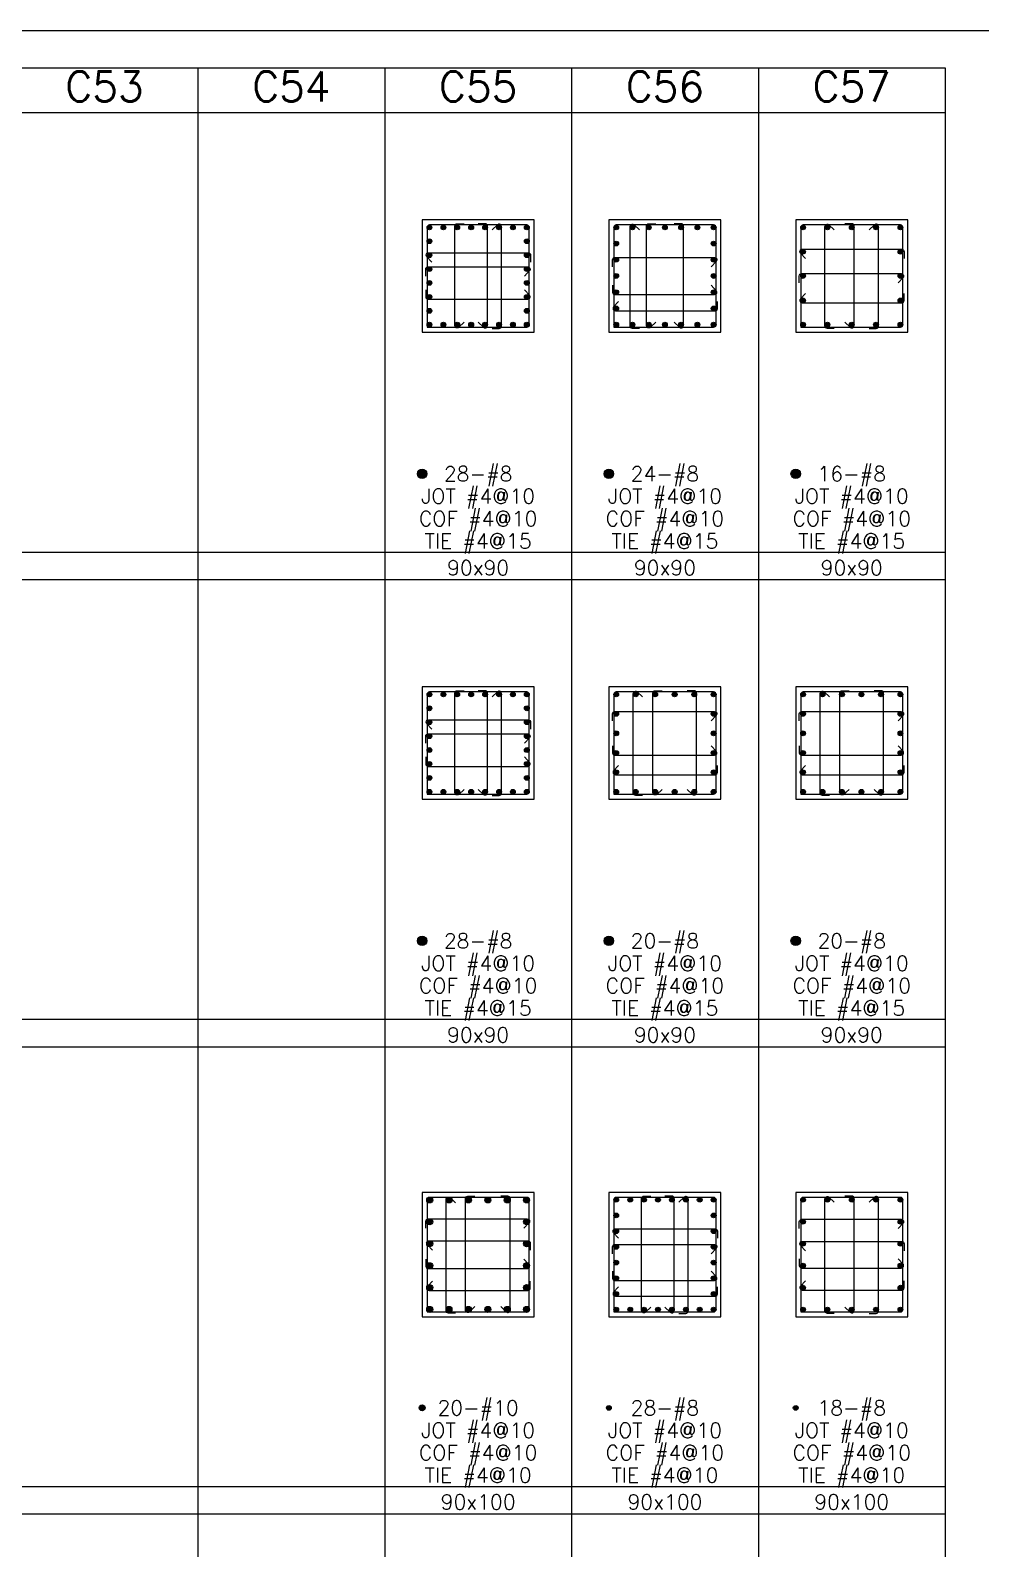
# Model space of a CAD drawing. Header units: millimetres. Extents: x 0 to 31920, y -6088 to 2522.
# Drawn here: x 8784 to 9548, y 825 to 2044 of the extents above; entities that cross this region are included whole.
import ezdxf
from ezdxf.enums import TextEntityAlignment as Align

# ---------------------------------------------------------------- set-up
doc = ezdxf.new("R2010")
doc.units = ezdxf.units.MM
doc.header["$MEASUREMENT"] = 0
for name, color, linetype in [('DwFm', 7, 'Continuous'), ('S-DIM', 2, 'Continuous'), ('S-RC', 130, 'Continuous'), ('S-REINF', 6, 'Continuous'), ('S-REINFD', 201, 'Continuous'), ('S-STUD', 1, 'Continuous'), ('S-TEXT', 2, 'Continuous')]:
    doc.layers.add(name, color=color, linetype=linetype)
doc.styles.add('CS4', font='romans.shx', dxfattribs={"width": 0.8, "bigfont": 'lsp.shx'})

# ---------------------------------------------------------------- blocks, each defined once
blk = doc.blocks.new('繪圖範圍')
blk.add_lwpolyline([(0, 51.1), (79.8, 51.1), (79.8, 0), (0, 0)], close=True)
blk = doc.blocks.new('A$C8efc17ae')
at = {"layer": 'S-REINFD'}
h = blk.add_hatch(color=256, dxfattribs=at)
edge = h.paths.add_edge_path()
edge.add_arc((36.1, 251.9), 2.38, 0, 360)
h = blk.add_hatch(color=256, dxfattribs=at)
edge = h.paths.add_edge_path()
edge.add_arc((51.6, 251.9), 2.38, 0, 360)
h = blk.add_hatch(color=256, dxfattribs=at)
edge = h.paths.add_edge_path()
edge.add_arc((67.2, 251.9), 2.38, 0, 360)
h = blk.add_hatch(color=256, dxfattribs=at)
edge = h.paths.add_edge_path()
edge.add_arc((82.8, 251.9), 2.38, 0, 360)
h = blk.add_hatch(color=256, dxfattribs=at)
edge = h.paths.add_edge_path()
edge.add_arc((98.4, 251.9), 2.38, 0, 360)
h = blk.add_hatch(color=256, dxfattribs=at)
edge = h.paths.add_edge_path()
edge.add_arc((113.9, 251.9), 2.38, 0, 360)
h = blk.add_hatch(color=256, dxfattribs=at)
edge = h.paths.add_edge_path()
edge.add_arc((36.1, 234.4), 2.38, 0, 360)
h = blk.add_hatch(color=256, dxfattribs=at)
edge = h.paths.add_edge_path()
edge.add_arc((113.9, 234.4), 2.38, 0, 360)
h = blk.add_hatch(color=256, dxfattribs=at)
edge = h.paths.add_edge_path()
edge.add_arc((36.1, 216.8), 2.38, 0, 360)
h = blk.add_hatch(color=256, dxfattribs=at)
edge = h.paths.add_edge_path()
edge.add_arc((113.9, 216.8), 2.38, 0, 360)
h = blk.add_hatch(color=256, dxfattribs=at)
edge = h.paths.add_edge_path()
edge.add_arc((36.1, 199.2), 2.38, 0, 360)
h = blk.add_hatch(color=256, dxfattribs=at)
edge = h.paths.add_edge_path()
edge.add_arc((113.9, 199.2), 2.38, 0, 360)
h = blk.add_hatch(color=256, dxfattribs=at)
edge = h.paths.add_edge_path()
edge.add_arc((36.1, 181.6), 2.38, 0, 360)
h = blk.add_hatch(color=256, dxfattribs=at)
edge = h.paths.add_edge_path()
edge.add_arc((113.9, 181.6), 2.38, 0, 360)
h = blk.add_hatch(color=256, dxfattribs=at)
edge = h.paths.add_edge_path()
edge.add_arc((36.1, 164.1), 2.38, 0, 360)
h = blk.add_hatch(color=256, dxfattribs=at)
edge = h.paths.add_edge_path()
edge.add_arc((51.6, 164.1), 2.38, 0, 360)
h = blk.add_hatch(color=256, dxfattribs=at)
edge = h.paths.add_edge_path()
edge.add_arc((67.2, 164.1), 2.38, 0, 360)
h = blk.add_hatch(color=256, dxfattribs=at)
edge = h.paths.add_edge_path()
edge.add_arc((82.8, 164.1), 2.38, 0, 360)
h = blk.add_hatch(color=256, dxfattribs=at)
edge = h.paths.add_edge_path()
edge.add_arc((98.4, 164.1), 2.38, 0, 360)
h = blk.add_hatch(color=256, dxfattribs=at)
edge = h.paths.add_edge_path()
edge.add_arc((113.9, 164.1), 2.38, 0, 360)
h = blk.add_hatch(color=256, dxfattribs=at)
edge = h.paths.add_edge_path()
edge.add_arc((30, 85), 2.38, 0, 360)
at = {"layer": 'S-RC'}
blk.add_lwpolyline([(30, 158), (120, 158), (120, 258), (30, 258), (30, 158)], dxfattribs=at)
at = {"layer": 'S-REINF', "color": 2}
for points in [[(34, 162), (114.1, 162, 0.414214), (116, 163.9), (116, 252.1, 0.414214), (114.1, 254), (35.9, 254, 0.414214), (34, 252.1), (34, 162)], [(56.8, 161.1), (51.2, 161.1, -0.414214), (49.3, 163), (49.3, 252.4, -0.665297), (52.5, 253.8), (56.8, 249.6)], [(72.3, 166.4), (68.1, 162.2, -0.665297), (64.8, 163.6), (64.8, 253, -0.414214), (66.7, 254.9), (72.3, 254.9)], [(93.2, 166.4), (97.5, 162.2, 0.665297), (100.7, 163.6), (100.7, 253, 0.414214), (98.8, 254.9), (93.2, 254.9)], [(33.1, 229.2), (33.1, 234.8, -0.414214), (35, 236.7), (114.4, 236.7, -0.665297), (115.8, 233.5), (111.6, 229.2)], [(38.4, 211.7), (34.2, 215.9, -0.665297), (35.6, 219.2), (115, 219.2, -0.414214), (116.9, 217.3), (116.9, 211.7)], [(33.1, 204.3), (33.1, 198.7, 0.414214), (35, 196.8), (114.4, 196.8, 0.665297), (115.8, 200.1), (111.6, 204.3)], [(38.4, 186.8), (34.2, 182.5, 0.665297), (35.6, 179.3), (115, 179.3, 0.414214), (116.9, 181.2), (116.9, 186.8)]]:
    blk.add_lwpolyline(points, format="xyb", dxfattribs=at)
at = {"layer": 'S-REINFD'}
for centre in [(36.1, 251.9), (51.6, 251.9), (67.2, 251.9), (82.8, 251.9), (98.4, 251.9), (113.9, 251.9), (36.1, 234.4), (113.9, 234.4), (36.1, 216.8), (113.9, 216.8), (36.1, 199.2), (113.9, 199.2), (36.1, 181.6), (113.9, 181.6), (36.1, 164.1), (51.6, 164.1), (67.2, 164.1), (82.8, 164.1), (98.4, 164.1), (113.9, 164.1), (30, 85)]:
    blk.add_circle(centre, 2.38, dxfattribs=at)
at = {"layer": 'S-TEXT', "style": 'CS4'}
for s, p in [('20-#10', (75, 79)), ('JOT #4@10', (75, 61)), ('COF #4@10', (75, 43)), ('TIE #4@10', (75, 25)), ('90x100', (75, 3.5))]:
    blk.add_text(s, height=12, dxfattribs=at).set_placement(p, align=Align.CENTER)
blk = doc.blocks.new('A$Ce3cde350')
at = {"layer": 'S-REINFD'}
h = blk.add_hatch(color=256, dxfattribs=at)
edge = h.paths.add_edge_path()
edge.add_arc((35.9, 252.1), 1.91, 0, 360)
h = blk.add_hatch(color=256, dxfattribs=at)
edge = h.paths.add_edge_path()
edge.add_arc((47.1, 252.1), 1.91, 0, 360)
h = blk.add_hatch(color=256, dxfattribs=at)
edge = h.paths.add_edge_path()
edge.add_arc((58.2, 252.1), 1.91, 0, 360)
h = blk.add_hatch(color=256, dxfattribs=at)
edge = h.paths.add_edge_path()
edge.add_arc((69.4, 252.1), 1.91, 0, 360)
h = blk.add_hatch(color=256, dxfattribs=at)
edge = h.paths.add_edge_path()
edge.add_arc((80.6, 252.1), 1.91, 0, 360)
h = blk.add_hatch(color=256, dxfattribs=at)
edge = h.paths.add_edge_path()
edge.add_arc((91.8, 252.1), 1.91, 0, 360)
h = blk.add_hatch(color=256, dxfattribs=at)
edge = h.paths.add_edge_path()
edge.add_arc((102.9, 252.1), 1.91, 0, 360)
h = blk.add_hatch(color=256, dxfattribs=at)
edge = h.paths.add_edge_path()
edge.add_arc((114.1, 252.1), 1.91, 0, 360)
h = blk.add_hatch(color=256, dxfattribs=at)
edge = h.paths.add_edge_path()
edge.add_arc((185.9, 252.1), 1.91, 0, 360)
h = blk.add_hatch(color=256, dxfattribs=at)
edge = h.paths.add_edge_path()
edge.add_arc((205.5, 252.1), 1.91, 0, 360)
h = blk.add_hatch(color=256, dxfattribs=at)
edge = h.paths.add_edge_path()
edge.add_arc((225, 252.1), 1.91, 0, 360)
h = blk.add_hatch(color=256, dxfattribs=at)
edge = h.paths.add_edge_path()
edge.add_arc((244.5, 252.1), 1.91, 0, 360)
h = blk.add_hatch(color=256, dxfattribs=at)
edge = h.paths.add_edge_path()
edge.add_arc((264.1, 252.1), 1.91, 0, 360)
h = blk.add_hatch(color=256, dxfattribs=at)
edge = h.paths.add_edge_path()
edge.add_arc((35.9, 239.5), 1.91, 0, 360)
h = blk.add_hatch(color=256, dxfattribs=at)
edge = h.paths.add_edge_path()
edge.add_arc((114.1, 239.5), 1.91, 0, 360)
h = blk.add_hatch(color=256, dxfattribs=at)
edge = h.paths.add_edge_path()
edge.add_arc((185.9, 234.5), 1.91, 0, 360)
h = blk.add_hatch(color=256, dxfattribs=at)
edge = h.paths.add_edge_path()
edge.add_arc((264.1, 234.5), 1.91, 0, 360)
h = blk.add_hatch(color=256, dxfattribs=at)
edge = h.paths.add_edge_path()
edge.add_arc((35.9, 226.9), 1.91, 0, 360)
h = blk.add_hatch(color=256, dxfattribs=at)
edge = h.paths.add_edge_path()
edge.add_arc((114.1, 226.9), 1.91, 0, 360)
h = blk.add_hatch(color=256, dxfattribs=at)
edge = h.paths.add_edge_path()
edge.add_arc((35.9, 214.3), 1.91, 0, 360)
h = blk.add_hatch(color=256, dxfattribs=at)
edge = h.paths.add_edge_path()
edge.add_arc((114.1, 214.3), 1.91, 0, 360)
h = blk.add_hatch(color=256, dxfattribs=at)
edge = h.paths.add_edge_path()
edge.add_arc((185.9, 216.8), 1.91, 0, 360)
h = blk.add_hatch(color=256, dxfattribs=at)
edge = h.paths.add_edge_path()
edge.add_arc((264.1, 216.8), 1.91, 0, 360)
h = blk.add_hatch(color=256, dxfattribs=at)
edge = h.paths.add_edge_path()
edge.add_arc((35.9, 201.7), 1.91, 0, 360)
h = blk.add_hatch(color=256, dxfattribs=at)
edge = h.paths.add_edge_path()
edge.add_arc((114.1, 201.7), 1.91, 0, 360)
h = blk.add_hatch(color=256, dxfattribs=at)
edge = h.paths.add_edge_path()
edge.add_arc((185.9, 199.2), 1.91, 0, 360)
h = blk.add_hatch(color=256, dxfattribs=at)
edge = h.paths.add_edge_path()
edge.add_arc((264.1, 199.2), 1.91, 0, 360)
h = blk.add_hatch(color=256, dxfattribs=at)
edge = h.paths.add_edge_path()
edge.add_arc((35.9, 189.1), 1.91, 0, 360)
h = blk.add_hatch(color=256, dxfattribs=at)
edge = h.paths.add_edge_path()
edge.add_arc((114.1, 189.1), 1.91, 0, 360)
h = blk.add_hatch(color=256, dxfattribs=at)
edge = h.paths.add_edge_path()
edge.add_arc((185.9, 181.5), 1.91, 0, 360)
h = blk.add_hatch(color=256, dxfattribs=at)
edge = h.paths.add_edge_path()
edge.add_arc((264.1, 181.5), 1.91, 0, 360)
h = blk.add_hatch(color=256, dxfattribs=at)
edge = h.paths.add_edge_path()
edge.add_arc((35.9, 176.5), 1.91, 0, 360)
h = blk.add_hatch(color=256, dxfattribs=at)
edge = h.paths.add_edge_path()
edge.add_arc((114.1, 176.5), 1.91, 0, 360)
h = blk.add_hatch(color=256, dxfattribs=at)
edge = h.paths.add_edge_path()
edge.add_arc((35.9, 163.9), 1.91, 0, 360)
h = blk.add_hatch(color=256, dxfattribs=at)
edge = h.paths.add_edge_path()
edge.add_arc((47.1, 163.9), 1.91, 0, 360)
h = blk.add_hatch(color=256, dxfattribs=at)
edge = h.paths.add_edge_path()
edge.add_arc((58.2, 163.9), 1.91, 0, 360)
h = blk.add_hatch(color=256, dxfattribs=at)
edge = h.paths.add_edge_path()
edge.add_arc((69.4, 163.9), 1.91, 0, 360)
h = blk.add_hatch(color=256, dxfattribs=at)
edge = h.paths.add_edge_path()
edge.add_arc((80.6, 163.9), 1.91, 0, 360)
h = blk.add_hatch(color=256, dxfattribs=at)
edge = h.paths.add_edge_path()
edge.add_arc((91.8, 163.9), 1.91, 0, 360)
h = blk.add_hatch(color=256, dxfattribs=at)
edge = h.paths.add_edge_path()
edge.add_arc((102.9, 163.9), 1.91, 0, 360)
h = blk.add_hatch(color=256, dxfattribs=at)
edge = h.paths.add_edge_path()
edge.add_arc((114.1, 163.9), 1.91, 0, 360)
h = blk.add_hatch(color=256, dxfattribs=at)
edge = h.paths.add_edge_path()
edge.add_arc((185.9, 163.9), 1.91, 0, 360)
h = blk.add_hatch(color=256, dxfattribs=at)
edge = h.paths.add_edge_path()
edge.add_arc((205.5, 163.9), 1.91, 0, 360)
h = blk.add_hatch(color=256, dxfattribs=at)
edge = h.paths.add_edge_path()
edge.add_arc((225, 163.9), 1.91, 0, 360)
h = blk.add_hatch(color=256, dxfattribs=at)
edge = h.paths.add_edge_path()
edge.add_arc((244.5, 163.9), 1.91, 0, 360)
h = blk.add_hatch(color=256, dxfattribs=at)
edge = h.paths.add_edge_path()
edge.add_arc((264.1, 163.9), 1.91, 0, 360)
h = blk.add_hatch(color=256, dxfattribs=at)
edge = h.paths.add_edge_path()
edge.add_arc((30, 85), 1.91, 0, 360)
h = blk.add_hatch(color=256, dxfattribs=at)
edge = h.paths.add_edge_path()
edge.add_arc((180, 85), 1.91, 0, 360)
at = {"layer": 'S-RC'}
for points in [[(30, 158), (120, 158), (120, 258), (30, 258), (30, 158)], [(180, 158), (270, 158), (270, 258), (180, 258), (180, 158)]]:
    blk.add_lwpolyline(points, dxfattribs=at)
at = {"layer": 'S-REINF', "color": 2}
for points in [[(34, 162), (114.1, 162, 0.414214), (116, 163.9), (116, 252.1, 0.414214), (114.1, 254), (35.9, 254, 0.414214), (34, 252.1), (34, 162)], [(63.8, 165.8), (59.5, 161.8, -0.653352), (56.3, 163.2), (56.3, 253.2, -0.414214), (58.2, 255.1), (63.8, 255.1)], [(75, 165.8), (79.3, 161.8, 0.653352), (82.5, 163.2), (82.5, 253.2, 0.414214), (80.6, 255.1), (75, 255.1)], [(86.2, 160.9), (91.8, 160.9, 0.414214), (93.7, 162.8), (93.7, 252.8, 0.653352), (90.5, 254.2), (86.2, 250.2)], [(184, 162), (264.1, 162, 0.414214), (266, 163.9), (266, 252.1, 0.414214), (264.1, 254), (185.9, 254, 0.414214), (184, 252.1), (184, 162)], [(211, 160.9), (205.4, 160.9, -0.414214), (203.5, 162.8), (203.5, 252.8, -0.653352), (206.7, 254.2), (211, 250.2)], [(219.4, 165.8), (223.7, 161.8, 0.653352), (226.9, 163.2), (226.9, 253.2, 0.414214), (225, 255.1), (219.4, 255.1)], [(239, 160.9), (244.6, 160.9, 0.414214), (246.5, 162.8), (246.5, 252.8, 0.653352), (243.3, 254.2), (239, 250.2)], [(182.9, 228.9), (182.9, 234.5, -0.414214), (184.8, 236.4), (264.8, 236.4, -0.653352), (266.2, 233.2), (262.2, 228.9)], [(37.8, 221.3), (33.8, 225.6, -0.653352), (35.2, 228.8), (115.2, 228.8, -0.414214), (117.1, 226.9), (117.1, 221.3)], [(32.9, 208.7), (32.9, 214.3, -0.414214), (34.8, 216.2), (114.8, 216.2, -0.653352), (116.2, 213), (112.2, 208.7)], [(187.8, 211.2), (183.8, 215.5, -0.653352), (185.2, 218.7), (265.2, 218.7, -0.414214), (267.1, 216.8), (267.1, 211.2)], [(182.9, 204.8), (182.9, 199.2, 0.414214), (184.8, 197.3), (264.8, 197.3, 0.653352), (266.2, 200.5), (262.2, 204.8)], [(32.9, 194.7), (32.9, 189.1, 0.414214), (34.8, 187.2), (114.8, 187.2, 0.653352), (116.2, 190.4), (112.2, 194.7)], [(187.8, 187.1), (183.8, 182.8, 0.653352), (185.2, 179.6), (265.2, 179.6, 0.414214), (267.1, 181.5), (267.1, 187.1)], [(37.8, 182.1), (33.8, 177.8, 0.653352), (35.2, 174.6), (115.2, 174.6, 0.414214), (117.1, 176.5), (117.1, 182.1)]]:
    blk.add_lwpolyline(points, format="xyb", dxfattribs=at)
at = {"layer": 'S-REINFD'}
for centre in [(35.9, 252.1), (47.1, 252.1), (58.2, 252.1), (69.4, 252.1), (80.6, 252.1), (91.8, 252.1), (102.9, 252.1), (114.1, 252.1), (185.9, 252.1), (205.5, 252.1), (225, 252.1), (244.5, 252.1), (264.1, 252.1), (35.9, 239.5), (114.1, 239.5), (185.9, 234.5), (264.1, 234.5), (35.9, 226.9), (114.1, 226.9), (35.9, 214.3), (114.1, 214.3), (185.9, 216.8), (264.1, 216.8), (35.9, 201.7), (114.1, 201.7), (185.9, 199.2), (264.1, 199.2), (35.9, 189.1), (114.1, 189.1), (185.9, 181.5), (264.1, 181.5), (35.9, 176.5), (114.1, 176.5), (35.9, 163.9), (47.1, 163.9), (58.2, 163.9), (69.4, 163.9), (80.6, 163.9), (91.8, 163.9), (102.9, 163.9), (114.1, 163.9), (185.9, 163.9), (205.5, 163.9), (225, 163.9), (244.5, 163.9), (264.1, 163.9), (30, 85), (180, 85)]:
    blk.add_circle(centre, 1.91, dxfattribs=at)
at = {"layer": 'S-TEXT', "style": 'CS4'}
for s, p in [('28-#8', (75, 79)), ('18-#8', (225, 79)), ('JOT #4@10', (75, 61)), ('JOT #4@10', (225, 61)), ('COF #4@10', (75, 43)), ('COF #4@10', (225, 43)), ('TIE #4@10', (75, 25)), ('TIE #4@10', (225, 25)), ('90x100', (75, 3.5)), ('90x100', (225, 3.5))]:
    blk.add_text(s, height=12, dxfattribs=at).set_placement(p, align=Align.CENTER)

msp = doc.modelspace()

# ---------------------------------------------------------------- hatches: boundary and pattern name
at = {"layer": 'S-REINFD'}
h = msp.add_hatch(color=256, dxfattribs=at)
edge = h.paths.add_edge_path()
edge.add_arc((9104.9, 1885.8), 1.91, 0, 360)
h = msp.add_hatch(color=256, dxfattribs=at)
edge = h.paths.add_edge_path()
edge.add_arc((9116.1, 1885.8), 1.91, 0, 360)
h = msp.add_hatch(color=256, dxfattribs=at)
edge = h.paths.add_edge_path()
edge.add_arc((9127.2, 1885.8), 1.91, 0, 360)
h = msp.add_hatch(color=256, dxfattribs=at)
edge = h.paths.add_edge_path()
edge.add_arc((9138.4, 1885.8), 1.91, 0, 360)
h = msp.add_hatch(color=256, dxfattribs=at)
edge = h.paths.add_edge_path()
edge.add_arc((9149.6, 1885.8), 1.91, 0, 360)
h = msp.add_hatch(color=256, dxfattribs=at)
edge = h.paths.add_edge_path()
edge.add_arc((9160.8, 1885.8), 1.91, 0, 360)
h = msp.add_hatch(color=256, dxfattribs=at)
edge = h.paths.add_edge_path()
edge.add_arc((9171.9, 1885.8), 1.91, 0, 360)
h = msp.add_hatch(color=256, dxfattribs=at)
edge = h.paths.add_edge_path()
edge.add_arc((9183.1, 1885.8), 1.91, 0, 360)
h = msp.add_hatch(color=256, dxfattribs=at)
edge = h.paths.add_edge_path()
edge.add_arc((9254.9, 1885.8), 1.91, 0, 360)
h = msp.add_hatch(color=256, dxfattribs=at)
edge = h.paths.add_edge_path()
edge.add_arc((9267.9, 1885.8), 1.91, 0, 360)
h = msp.add_hatch(color=256, dxfattribs=at)
edge = h.paths.add_edge_path()
edge.add_arc((9281, 1885.8), 1.91, 0, 360)
h = msp.add_hatch(color=256, dxfattribs=at)
edge = h.paths.add_edge_path()
edge.add_arc((9294, 1885.8), 1.91, 0, 360)
h = msp.add_hatch(color=256, dxfattribs=at)
edge = h.paths.add_edge_path()
edge.add_arc((9307, 1885.8), 1.91, 0, 360)
h = msp.add_hatch(color=256, dxfattribs=at)
edge = h.paths.add_edge_path()
edge.add_arc((9320.1, 1885.8), 1.91, 0, 360)
h = msp.add_hatch(color=256, dxfattribs=at)
edge = h.paths.add_edge_path()
edge.add_arc((9333.1, 1885.8), 1.91, 0, 360)
h = msp.add_hatch(color=256, dxfattribs=at)
edge = h.paths.add_edge_path()
edge.add_arc((9404.9, 1885.8), 1.91, 0, 360)
h = msp.add_hatch(color=256, dxfattribs=at)
edge = h.paths.add_edge_path()
edge.add_arc((9424.5, 1885.8), 1.91, 0, 360)
h = msp.add_hatch(color=256, dxfattribs=at)
edge = h.paths.add_edge_path()
edge.add_arc((9444, 1885.8), 1.91, 0, 360)
h = msp.add_hatch(color=256, dxfattribs=at)
edge = h.paths.add_edge_path()
edge.add_arc((9463.5, 1885.8), 1.91, 0, 360)
h = msp.add_hatch(color=256, dxfattribs=at)
edge = h.paths.add_edge_path()
edge.add_arc((9483.1, 1885.8), 1.91, 0, 360)
h = msp.add_hatch(color=256, dxfattribs=at)
edge = h.paths.add_edge_path()
edge.add_arc((9104.9, 1874.7), 1.91, 0, 360)
h = msp.add_hatch(color=256, dxfattribs=at)
edge = h.paths.add_edge_path()
edge.add_arc((9104.9, 1863.5), 1.91, 0, 360)
h = msp.add_hatch(color=256, dxfattribs=at)
edge = h.paths.add_edge_path()
edge.add_arc((9183.1, 1874.7), 1.91, 0, 360)
h = msp.add_hatch(color=256, dxfattribs=at)
edge = h.paths.add_edge_path()
edge.add_arc((9183.1, 1863.5), 1.91, 0, 360)
h = msp.add_hatch(color=256, dxfattribs=at)
edge = h.paths.add_edge_path()
edge.add_arc((9254.9, 1872.8), 1.91, 0, 360)
h = msp.add_hatch(color=256, dxfattribs=at)
edge = h.paths.add_edge_path()
edge.add_arc((9333.1, 1872.8), 1.91, 0, 360)
h = msp.add_hatch(color=256, dxfattribs=at)
edge = h.paths.add_edge_path()
edge.add_arc((9404.9, 1866.3), 1.91, 0, 360)
h = msp.add_hatch(color=256, dxfattribs=at)
edge = h.paths.add_edge_path()
edge.add_arc((9483.1, 1866.3), 1.91, 0, 360)
h = msp.add_hatch(color=256, dxfattribs=at)
edge = h.paths.add_edge_path()
edge.add_arc((9104.9, 1852.3), 1.91, 0, 360)
h = msp.add_hatch(color=256, dxfattribs=at)
edge = h.paths.add_edge_path()
edge.add_arc((9183.1, 1852.3), 1.91, 0, 360)
h = msp.add_hatch(color=256, dxfattribs=at)
edge = h.paths.add_edge_path()
edge.add_arc((9254.9, 1859.8), 1.91, 0, 360)
h = msp.add_hatch(color=256, dxfattribs=at)
edge = h.paths.add_edge_path()
edge.add_arc((9333.1, 1859.8), 1.91, 0, 360)
h = msp.add_hatch(color=256, dxfattribs=at)
edge = h.paths.add_edge_path()
edge.add_arc((9104.9, 1841.2), 1.91, 0, 360)
h = msp.add_hatch(color=256, dxfattribs=at)
edge = h.paths.add_edge_path()
edge.add_arc((9183.1, 1841.2), 1.91, 0, 360)
h = msp.add_hatch(color=256, dxfattribs=at)
edge = h.paths.add_edge_path()
edge.add_arc((9254.9, 1846.8), 1.91, 0, 360)
h = msp.add_hatch(color=256, dxfattribs=at)
edge = h.paths.add_edge_path()
edge.add_arc((9333.1, 1846.8), 1.91, 0, 360)
h = msp.add_hatch(color=256, dxfattribs=at)
edge = h.paths.add_edge_path()
edge.add_arc((9404.9, 1846.8), 1.91, 0, 360)
h = msp.add_hatch(color=256, dxfattribs=at)
edge = h.paths.add_edge_path()
edge.add_arc((9483.1, 1846.8), 1.91, 0, 360)
h = msp.add_hatch(color=256, dxfattribs=at)
edge = h.paths.add_edge_path()
edge.add_arc((9104.9, 1830), 1.91, 0, 360)
h = msp.add_hatch(color=256, dxfattribs=at)
edge = h.paths.add_edge_path()
edge.add_arc((9183.1, 1830), 1.91, 0, 360)
h = msp.add_hatch(color=256, dxfattribs=at)
edge = h.paths.add_edge_path()
edge.add_arc((9254.9, 1833.7), 1.91, 0, 360)
h = msp.add_hatch(color=256, dxfattribs=at)
edge = h.paths.add_edge_path()
edge.add_arc((9333.1, 1833.7), 1.91, 0, 360)
h = msp.add_hatch(color=256, dxfattribs=at)
edge = h.paths.add_edge_path()
edge.add_arc((9404.9, 1827.2), 1.91, 0, 360)
h = msp.add_hatch(color=256, dxfattribs=at)
edge = h.paths.add_edge_path()
edge.add_arc((9483.1, 1827.2), 1.91, 0, 360)
h = msp.add_hatch(color=256, dxfattribs=at)
edge = h.paths.add_edge_path()
edge.add_arc((9104.9, 1818.8), 1.91, 0, 360)
h = msp.add_hatch(color=256, dxfattribs=at)
edge = h.paths.add_edge_path()
edge.add_arc((9183.1, 1818.8), 1.91, 0, 360)
h = msp.add_hatch(color=256, dxfattribs=at)
edge = h.paths.add_edge_path()
edge.add_arc((9254.9, 1820.7), 1.91, 0, 360)
h = msp.add_hatch(color=256, dxfattribs=at)
edge = h.paths.add_edge_path()
edge.add_arc((9333.1, 1820.7), 1.91, 0, 360)
h = msp.add_hatch(color=256, dxfattribs=at)
edge = h.paths.add_edge_path()
edge.add_arc((9104.9, 1807.7), 1.91, 0, 360)
h = msp.add_hatch(color=256, dxfattribs=at)
edge = h.paths.add_edge_path()
edge.add_arc((9116.1, 1807.7), 1.91, 0, 360)
h = msp.add_hatch(color=256, dxfattribs=at)
edge = h.paths.add_edge_path()
edge.add_arc((9127.2, 1807.7), 1.91, 0, 360)
h = msp.add_hatch(color=256, dxfattribs=at)
edge = h.paths.add_edge_path()
edge.add_arc((9138.4, 1807.7), 1.91, 0, 360)
h = msp.add_hatch(color=256, dxfattribs=at)
edge = h.paths.add_edge_path()
edge.add_arc((9149.6, 1807.7), 1.91, 0, 360)
h = msp.add_hatch(color=256, dxfattribs=at)
edge = h.paths.add_edge_path()
edge.add_arc((9160.8, 1807.7), 1.91, 0, 360)
h = msp.add_hatch(color=256, dxfattribs=at)
edge = h.paths.add_edge_path()
edge.add_arc((9171.9, 1807.7), 1.91, 0, 360)
h = msp.add_hatch(color=256, dxfattribs=at)
edge = h.paths.add_edge_path()
edge.add_arc((9183.1, 1807.7), 1.91, 0, 360)
h = msp.add_hatch(color=256, dxfattribs=at)
edge = h.paths.add_edge_path()
edge.add_arc((9254.9, 1807.7), 1.91, 0, 360)
h = msp.add_hatch(color=256, dxfattribs=at)
edge = h.paths.add_edge_path()
edge.add_arc((9267.9, 1807.7), 1.91, 0, 360)
h = msp.add_hatch(color=256, dxfattribs=at)
edge = h.paths.add_edge_path()
edge.add_arc((9281, 1807.7), 1.91, 0, 360)
h = msp.add_hatch(color=256, dxfattribs=at)
edge = h.paths.add_edge_path()
edge.add_arc((9294, 1807.7), 1.91, 0, 360)
h = msp.add_hatch(color=256, dxfattribs=at)
edge = h.paths.add_edge_path()
edge.add_arc((9307, 1807.7), 1.91, 0, 360)
h = msp.add_hatch(color=256, dxfattribs=at)
edge = h.paths.add_edge_path()
edge.add_arc((9320.1, 1807.7), 1.91, 0, 360)
h = msp.add_hatch(color=256, dxfattribs=at)
edge = h.paths.add_edge_path()
edge.add_arc((9333.1, 1807.7), 1.91, 0, 360)
h = msp.add_hatch(color=256, dxfattribs=at)
edge = h.paths.add_edge_path()
edge.add_arc((9404.9, 1807.7), 1.91, 0, 360)
h = msp.add_hatch(color=256, dxfattribs=at)
edge = h.paths.add_edge_path()
edge.add_arc((9424.5, 1807.7), 1.91, 0, 360)
h = msp.add_hatch(color=256, dxfattribs=at)
edge = h.paths.add_edge_path()
edge.add_arc((9444, 1807.7), 1.91, 0, 360)
h = msp.add_hatch(color=256, dxfattribs=at)
edge = h.paths.add_edge_path()
edge.add_arc((9463.5, 1807.7), 1.91, 0, 360)
h = msp.add_hatch(color=256, dxfattribs=at)
edge = h.paths.add_edge_path()
edge.add_arc((9483.1, 1807.7), 1.91, 0, 360)
h = msp.add_hatch(color=256, dxfattribs=at)
edge = h.paths.add_edge_path()
edge.add_arc((9099, 1688), 3.81, 0, 360)
h = msp.add_hatch(color=256, dxfattribs=at)
edge = h.paths.add_edge_path()
edge.add_arc((9249, 1688), 3.81, 0, 360)
h = msp.add_hatch(color=256, dxfattribs=at)
edge = h.paths.add_edge_path()
edge.add_arc((9399, 1688), 3.81, 0, 360)
h = msp.add_hatch(color=256, dxfattribs=at)
edge = h.paths.add_edge_path()
edge.add_arc((9104.9, 1510.8), 1.91, 0, 360)
h = msp.add_hatch(color=256, dxfattribs=at)
edge = h.paths.add_edge_path()
edge.add_arc((9116.1, 1510.8), 1.91, 0, 360)
h = msp.add_hatch(color=256, dxfattribs=at)
edge = h.paths.add_edge_path()
edge.add_arc((9127.2, 1510.8), 1.91, 0, 360)
h = msp.add_hatch(color=256, dxfattribs=at)
edge = h.paths.add_edge_path()
edge.add_arc((9138.4, 1510.8), 1.91, 0, 360)
h = msp.add_hatch(color=256, dxfattribs=at)
edge = h.paths.add_edge_path()
edge.add_arc((9149.6, 1510.8), 1.91, 0, 360)
h = msp.add_hatch(color=256, dxfattribs=at)
edge = h.paths.add_edge_path()
edge.add_arc((9160.8, 1510.8), 1.91, 0, 360)
h = msp.add_hatch(color=256, dxfattribs=at)
edge = h.paths.add_edge_path()
edge.add_arc((9171.9, 1510.8), 1.91, 0, 360)
h = msp.add_hatch(color=256, dxfattribs=at)
edge = h.paths.add_edge_path()
edge.add_arc((9183.1, 1510.8), 1.91, 0, 360)
h = msp.add_hatch(color=256, dxfattribs=at)
edge = h.paths.add_edge_path()
edge.add_arc((9254.9, 1510.8), 1.91, 0, 360)
h = msp.add_hatch(color=256, dxfattribs=at)
edge = h.paths.add_edge_path()
edge.add_arc((9270.5, 1510.8), 1.91, 0, 360)
h = msp.add_hatch(color=256, dxfattribs=at)
edge = h.paths.add_edge_path()
edge.add_arc((9286.2, 1510.8), 1.91, 0, 360)
h = msp.add_hatch(color=256, dxfattribs=at)
edge = h.paths.add_edge_path()
edge.add_arc((9301.8, 1510.8), 1.91, 0, 360)
h = msp.add_hatch(color=256, dxfattribs=at)
edge = h.paths.add_edge_path()
edge.add_arc((9317.5, 1510.8), 1.91, 0, 360)
h = msp.add_hatch(color=256, dxfattribs=at)
edge = h.paths.add_edge_path()
edge.add_arc((9333.1, 1510.8), 1.91, 0, 360)
h = msp.add_hatch(color=256, dxfattribs=at)
edge = h.paths.add_edge_path()
edge.add_arc((9404.9, 1510.8), 1.91, 0, 360)
h = msp.add_hatch(color=256, dxfattribs=at)
edge = h.paths.add_edge_path()
edge.add_arc((9420.5, 1510.8), 1.91, 0, 360)
h = msp.add_hatch(color=256, dxfattribs=at)
edge = h.paths.add_edge_path()
edge.add_arc((9436.2, 1510.8), 1.91, 0, 360)
h = msp.add_hatch(color=256, dxfattribs=at)
edge = h.paths.add_edge_path()
edge.add_arc((9451.8, 1510.8), 1.91, 0, 360)
h = msp.add_hatch(color=256, dxfattribs=at)
edge = h.paths.add_edge_path()
edge.add_arc((9467.5, 1510.8), 1.91, 0, 360)
h = msp.add_hatch(color=256, dxfattribs=at)
edge = h.paths.add_edge_path()
edge.add_arc((9483.1, 1510.8), 1.91, 0, 360)
h = msp.add_hatch(color=256, dxfattribs=at)
edge = h.paths.add_edge_path()
edge.add_arc((9104.9, 1499.7), 1.91, 0, 360)
h = msp.add_hatch(color=256, dxfattribs=at)
edge = h.paths.add_edge_path()
edge.add_arc((9183.1, 1499.7), 1.91, 0, 360)
h = msp.add_hatch(color=256, dxfattribs=at)
edge = h.paths.add_edge_path()
edge.add_arc((9104.9, 1488.5), 1.91, 0, 360)
h = msp.add_hatch(color=256, dxfattribs=at)
edge = h.paths.add_edge_path()
edge.add_arc((9183.1, 1488.5), 1.91, 0, 360)
h = msp.add_hatch(color=256, dxfattribs=at)
edge = h.paths.add_edge_path()
edge.add_arc((9254.9, 1495.2), 1.91, 0, 360)
h = msp.add_hatch(color=256, dxfattribs=at)
edge = h.paths.add_edge_path()
edge.add_arc((9333.1, 1495.2), 1.91, 0, 360)
h = msp.add_hatch(color=256, dxfattribs=at)
edge = h.paths.add_edge_path()
edge.add_arc((9404.9, 1495.2), 1.91, 0, 360)
h = msp.add_hatch(color=256, dxfattribs=at)
edge = h.paths.add_edge_path()
edge.add_arc((9483.1, 1495.2), 1.91, 0, 360)
h = msp.add_hatch(color=256, dxfattribs=at)
edge = h.paths.add_edge_path()
edge.add_arc((9104.9, 1477.3), 1.91, 0, 360)
h = msp.add_hatch(color=256, dxfattribs=at)
edge = h.paths.add_edge_path()
edge.add_arc((9183.1, 1477.3), 1.91, 0, 360)
h = msp.add_hatch(color=256, dxfattribs=at)
edge = h.paths.add_edge_path()
edge.add_arc((9254.9, 1479.6), 1.91, 0, 360)
h = msp.add_hatch(color=256, dxfattribs=at)
edge = h.paths.add_edge_path()
edge.add_arc((9333.1, 1479.6), 1.91, 0, 360)
h = msp.add_hatch(color=256, dxfattribs=at)
edge = h.paths.add_edge_path()
edge.add_arc((9404.9, 1479.6), 1.91, 0, 360)
h = msp.add_hatch(color=256, dxfattribs=at)
edge = h.paths.add_edge_path()
edge.add_arc((9483.1, 1479.6), 1.91, 0, 360)
h = msp.add_hatch(color=256, dxfattribs=at)
edge = h.paths.add_edge_path()
edge.add_arc((9104.9, 1466.2), 1.91, 0, 360)
h = msp.add_hatch(color=256, dxfattribs=at)
edge = h.paths.add_edge_path()
edge.add_arc((9183.1, 1466.2), 1.91, 0, 360)
h = msp.add_hatch(color=256, dxfattribs=at)
edge = h.paths.add_edge_path()
edge.add_arc((9254.9, 1463.9), 1.91, 0, 360)
h = msp.add_hatch(color=256, dxfattribs=at)
edge = h.paths.add_edge_path()
edge.add_arc((9333.1, 1463.9), 1.91, 0, 360)
h = msp.add_hatch(color=256, dxfattribs=at)
edge = h.paths.add_edge_path()
edge.add_arc((9404.9, 1463.9), 1.91, 0, 360)
h = msp.add_hatch(color=256, dxfattribs=at)
edge = h.paths.add_edge_path()
edge.add_arc((9483.1, 1463.9), 1.91, 0, 360)
h = msp.add_hatch(color=256, dxfattribs=at)
edge = h.paths.add_edge_path()
edge.add_arc((9104.9, 1455), 1.91, 0, 360)
h = msp.add_hatch(color=256, dxfattribs=at)
edge = h.paths.add_edge_path()
edge.add_arc((9183.1, 1455), 1.91, 0, 360)
h = msp.add_hatch(color=256, dxfattribs=at)
edge = h.paths.add_edge_path()
edge.add_arc((9104.9, 1443.8), 1.91, 0, 360)
h = msp.add_hatch(color=256, dxfattribs=at)
edge = h.paths.add_edge_path()
edge.add_arc((9183.1, 1443.8), 1.91, 0, 360)
h = msp.add_hatch(color=256, dxfattribs=at)
edge = h.paths.add_edge_path()
edge.add_arc((9254.9, 1448.3), 1.91, 0, 360)
h = msp.add_hatch(color=256, dxfattribs=at)
edge = h.paths.add_edge_path()
edge.add_arc((9333.1, 1448.3), 1.91, 0, 360)
h = msp.add_hatch(color=256, dxfattribs=at)
edge = h.paths.add_edge_path()
edge.add_arc((9404.9, 1448.3), 1.91, 0, 360)
h = msp.add_hatch(color=256, dxfattribs=at)
edge = h.paths.add_edge_path()
edge.add_arc((9483.1, 1448.3), 1.91, 0, 360)
h = msp.add_hatch(color=256, dxfattribs=at)
edge = h.paths.add_edge_path()
edge.add_arc((9104.9, 1432.7), 1.91, 0, 360)
h = msp.add_hatch(color=256, dxfattribs=at)
edge = h.paths.add_edge_path()
edge.add_arc((9116.1, 1432.7), 1.91, 0, 360)
h = msp.add_hatch(color=256, dxfattribs=at)
edge = h.paths.add_edge_path()
edge.add_arc((9127.2, 1432.7), 1.91, 0, 360)
h = msp.add_hatch(color=256, dxfattribs=at)
edge = h.paths.add_edge_path()
edge.add_arc((9138.4, 1432.7), 1.91, 0, 360)
h = msp.add_hatch(color=256, dxfattribs=at)
edge = h.paths.add_edge_path()
edge.add_arc((9149.6, 1432.7), 1.91, 0, 360)
h = msp.add_hatch(color=256, dxfattribs=at)
edge = h.paths.add_edge_path()
edge.add_arc((9160.8, 1432.7), 1.91, 0, 360)
h = msp.add_hatch(color=256, dxfattribs=at)
edge = h.paths.add_edge_path()
edge.add_arc((9171.9, 1432.7), 1.91, 0, 360)
h = msp.add_hatch(color=256, dxfattribs=at)
edge = h.paths.add_edge_path()
edge.add_arc((9183.1, 1432.7), 1.91, 0, 360)
h = msp.add_hatch(color=256, dxfattribs=at)
edge = h.paths.add_edge_path()
edge.add_arc((9254.9, 1432.7), 1.91, 0, 360)
h = msp.add_hatch(color=256, dxfattribs=at)
edge = h.paths.add_edge_path()
edge.add_arc((9270.5, 1432.7), 1.91, 0, 360)
h = msp.add_hatch(color=256, dxfattribs=at)
edge = h.paths.add_edge_path()
edge.add_arc((9286.2, 1432.7), 1.91, 0, 360)
h = msp.add_hatch(color=256, dxfattribs=at)
edge = h.paths.add_edge_path()
edge.add_arc((9301.8, 1432.7), 1.91, 0, 360)
h = msp.add_hatch(color=256, dxfattribs=at)
edge = h.paths.add_edge_path()
edge.add_arc((9317.5, 1432.7), 1.91, 0, 360)
h = msp.add_hatch(color=256, dxfattribs=at)
edge = h.paths.add_edge_path()
edge.add_arc((9333.1, 1432.7), 1.91, 0, 360)
h = msp.add_hatch(color=256, dxfattribs=at)
edge = h.paths.add_edge_path()
edge.add_arc((9404.9, 1432.7), 1.91, 0, 360)
h = msp.add_hatch(color=256, dxfattribs=at)
edge = h.paths.add_edge_path()
edge.add_arc((9420.5, 1432.7), 1.91, 0, 360)
h = msp.add_hatch(color=256, dxfattribs=at)
edge = h.paths.add_edge_path()
edge.add_arc((9436.2, 1432.7), 1.91, 0, 360)
h = msp.add_hatch(color=256, dxfattribs=at)
edge = h.paths.add_edge_path()
edge.add_arc((9451.8, 1432.7), 1.91, 0, 360)
h = msp.add_hatch(color=256, dxfattribs=at)
edge = h.paths.add_edge_path()
edge.add_arc((9467.5, 1432.7), 1.91, 0, 360)
h = msp.add_hatch(color=256, dxfattribs=at)
edge = h.paths.add_edge_path()
edge.add_arc((9483.1, 1432.7), 1.91, 0, 360)
h = msp.add_hatch(color=256, dxfattribs=at)
edge = h.paths.add_edge_path()
edge.add_arc((9099, 1313), 3.81, 0, 360)
h = msp.add_hatch(color=256, dxfattribs=at)
edge = h.paths.add_edge_path()
edge.add_arc((9249, 1313), 3.81, 0, 360)
h = msp.add_hatch(color=256, dxfattribs=at)
edge = h.paths.add_edge_path()
edge.add_arc((9399, 1313), 3.81, 0, 360)

# ---------------------------------------------------------------- linework, layer by layer
at = {"layer": 'S-RC'}
for points in [[(9099, 1801.8), (9189, 1801.8), (9189, 1891.8), (9099, 1891.8), (9099, 1801.8)], [(9249, 1801.8), (9339, 1801.8), (9339, 1891.8), (9249, 1891.8), (9249, 1801.8)], [(9399, 1801.8), (9489, 1801.8), (9489, 1891.8), (9399, 1891.8), (9399, 1801.8)], [(9099, 1426.8), (9189, 1426.8), (9189, 1516.8), (9099, 1516.8), (9099, 1426.8)], [(9249, 1426.8), (9339, 1426.8), (9339, 1516.8), (9249, 1516.8), (9249, 1426.8)], [(9399, 1426.8), (9489, 1426.8), (9489, 1516.8), (9399, 1516.8), (9399, 1426.8)]]:
    msp.add_lwpolyline(points, dxfattribs=at)
at = {"layer": 'S-REINF', "color": 2}
for points in [[(9103, 1805.8), (9183.1, 1805.8, 0.414214), (9185, 1807.7), (9185, 1885.8, 0.414214), (9183.1, 1887.8), (9104.9, 1887.8, 0.414214), (9103, 1885.8), (9103, 1805.8)], [(9132.8, 1809.6), (9128.5, 1805.6, -0.653352), (9125.3, 1807), (9125.3, 1886.9, -0.414214), (9127.2, 1888.8), (9132.8, 1888.8)], [(9144, 1809.6), (9148.3, 1805.6, 0.653352), (9151.5, 1807), (9151.5, 1886.9, 0.414214), (9149.6, 1888.8), (9144, 1888.8)], [(9155.2, 1804.7), (9160.8, 1804.7, 0.414214), (9162.7, 1806.6), (9162.7, 1886.5, 0.653352), (9159.5, 1887.9), (9155.2, 1883.9)], [(9253, 1805.8), (9333.1, 1805.8, 0.414214), (9335, 1807.7), (9335, 1885.8, 0.414214), (9333.1, 1887.8), (9254.9, 1887.8, 0.414214), (9253, 1885.8), (9253, 1805.8)], [(9273.5, 1804.7), (9267.9, 1804.7, -0.414214), (9266, 1806.6), (9266, 1886.5, -0.653352), (9269.2, 1887.9), (9273.5, 1883.9)], [(9286.6, 1809.6), (9282.3, 1805.6, -0.653352), (9279.1, 1807), (9279.1, 1886.9, -0.414214), (9281, 1888.8), (9286.6, 1888.8)], [(9301.4, 1809.6), (9305.7, 1805.6, 0.653352), (9308.9, 1807), (9308.9, 1886.9, 0.414214), (9307, 1888.8), (9301.4, 1888.8)], [(9403, 1805.8), (9483.1, 1805.8, 0.414214), (9485, 1807.7), (9485, 1885.8, 0.414214), (9483.1, 1887.8), (9404.9, 1887.8, 0.414214), (9403, 1885.8), (9403, 1805.8)], [(9430, 1804.7), (9424.4, 1804.7, -0.414214), (9422.5, 1806.6), (9422.5, 1886.5, -0.653352), (9425.7, 1887.9), (9430, 1883.9)], [(9438.4, 1809.6), (9442.7, 1805.6, 0.653352), (9445.9, 1807), (9445.9, 1886.9, 0.414214), (9444, 1888.8), (9438.4, 1888.8)], [(9458, 1804.7), (9463.6, 1804.7, 0.414214), (9465.5, 1806.6), (9465.5, 1886.5, 0.653352), (9462.3, 1887.9), (9458, 1883.9)], [(9106.8, 1857.9), (9102.8, 1862.2, -0.653352), (9104.2, 1865.4), (9184.2, 1865.4, -0.414214), (9186.1, 1863.5), (9186.1, 1857.9)], [(9406.8, 1860.7), (9402.8, 1865, -0.653352), (9404.2, 1868.2), (9484.2, 1868.2, -0.414214), (9486.1, 1866.3), (9486.1, 1860.7)], [(9101.9, 1846.7), (9101.9, 1852.3, -0.414214), (9103.8, 1854.2), (9183.8, 1854.2, -0.653352), (9185.2, 1851.1), (9181.2, 1846.7)], [(9251.9, 1854.2), (9251.9, 1859.8, -0.414214), (9253.8, 1861.7), (9333.8, 1861.7, -0.653352), (9335.2, 1858.5), (9331.2, 1854.2)], [(9401.9, 1841.2), (9401.9, 1846.8, -0.414214), (9403.8, 1848.7), (9483.8, 1848.7, -0.653352), (9485.2, 1845.5), (9481.2, 1841.2)], [(9101.9, 1835.6), (9101.9, 1830, 0.414214), (9103.8, 1828.1), (9183.8, 1828.1, 0.653352), (9185.2, 1831.3), (9181.2, 1835.6)], [(9251.9, 1839.3), (9251.9, 1833.7, 0.414214), (9253.8, 1831.8), (9333.8, 1831.8, 0.653352), (9335.2, 1835), (9331.2, 1839.3)], [(9406.8, 1832.8), (9402.8, 1828.5, 0.653352), (9404.2, 1825.3), (9484.2, 1825.3, 0.414214), (9486.1, 1827.2), (9486.1, 1832.8)], [(9256.8, 1826.3), (9252.8, 1822, 0.653352), (9254.2, 1818.8), (9334.2, 1818.8, 0.414214), (9336.1, 1820.7), (9336.1, 1826.3)], [(9103, 1430.8), (9183.1, 1430.8, 0.414214), (9185, 1432.7), (9185, 1510.8, 0.414214), (9183.1, 1512.8), (9104.9, 1512.8, 0.414214), (9103, 1510.8), (9103, 1430.8)], [(9132.8, 1434.6), (9128.5, 1430.6, -0.653352), (9125.3, 1432), (9125.3, 1511.9, -0.414214), (9127.2, 1513.8), (9132.8, 1513.8)], [(9144, 1434.6), (9148.3, 1430.6, 0.653352), (9151.5, 1432), (9151.5, 1511.9, 0.414214), (9149.6, 1513.8), (9144, 1513.8)], [(9155.2, 1429.7), (9160.8, 1429.7, 0.414214), (9162.7, 1431.6), (9162.7, 1511.5, 0.653352), (9159.5, 1512.9), (9155.2, 1508.9)], [(9253, 1430.8), (9333.1, 1430.8, 0.414214), (9335, 1432.7), (9335, 1510.8, 0.414214), (9333.1, 1512.8), (9254.9, 1512.8, 0.414214), (9253, 1510.8), (9253, 1430.8)], [(9276.1, 1429.7), (9270.5, 1429.7, -0.414214), (9268.6, 1431.6), (9268.6, 1511.5, -0.653352), (9271.8, 1512.9), (9276.1, 1508.9)], [(9291.8, 1434.6), (9287.5, 1430.6, -0.653352), (9284.3, 1432), (9284.3, 1511.9, -0.414214), (9286.2, 1513.8), (9291.8, 1513.8)], [(9311.9, 1434.6), (9316.2, 1430.6, 0.653352), (9319.4, 1432), (9319.4, 1511.9, 0.414214), (9317.5, 1513.8), (9311.9, 1513.8)], [(9403, 1430.8), (9483.1, 1430.8, 0.414214), (9485, 1432.7), (9485, 1510.8, 0.414214), (9483.1, 1512.8), (9404.9, 1512.8, 0.414214), (9403, 1510.8), (9403, 1430.8)], [(9426.1, 1429.7), (9420.5, 1429.7, -0.414214), (9418.6, 1431.6), (9418.6, 1511.5, -0.653352), (9421.8, 1512.9), (9426.1, 1508.9)], [(9441.8, 1434.6), (9437.5, 1430.6, -0.653352), (9434.3, 1432), (9434.3, 1511.9, -0.414214), (9436.2, 1513.8), (9441.8, 1513.8)], [(9461.9, 1434.6), (9466.2, 1430.6, 0.653352), (9469.4, 1432), (9469.4, 1511.9, 0.414214), (9467.5, 1513.8), (9461.9, 1513.8)], [(9106.8, 1482.9), (9102.8, 1487.2, -0.653352), (9104.2, 1490.4), (9184.2, 1490.4, -0.414214), (9186.1, 1488.5), (9186.1, 1482.9)], [(9251.9, 1489.6), (9251.9, 1495.2, -0.414214), (9253.8, 1497.1), (9333.8, 1497.1, -0.653352), (9335.2, 1493.9), (9331.2, 1489.6)], [(9401.9, 1489.6), (9401.9, 1495.2, -0.414214), (9403.8, 1497.1), (9483.8, 1497.1, -0.653352), (9485.2, 1493.9), (9481.2, 1489.6)], [(9101.9, 1471.7), (9101.9, 1477.3, -0.414214), (9103.8, 1479.2), (9183.8, 1479.2, -0.653352), (9185.2, 1476.1), (9181.2, 1471.7)], [(9251.9, 1469.5), (9251.9, 1463.9, 0.414214), (9253.8, 1462), (9333.8, 1462, 0.653352), (9335.2, 1465.2), (9331.2, 1469.5)], [(9401.9, 1469.5), (9401.9, 1463.9, 0.414214), (9403.8, 1462), (9483.8, 1462, 0.653352), (9485.2, 1465.2), (9481.2, 1469.5)], [(9101.9, 1460.6), (9101.9, 1455, 0.414214), (9103.8, 1453.1), (9183.8, 1453.1, 0.653352), (9185.2, 1456.3), (9181.2, 1460.6)], [(9256.8, 1453.9), (9252.8, 1449.6, 0.653352), (9254.2, 1446.4), (9334.2, 1446.4, 0.414214), (9336.1, 1448.3), (9336.1, 1453.9)], [(9406.8, 1453.9), (9402.8, 1449.6, 0.653352), (9404.2, 1446.4), (9484.2, 1446.4, 0.414214), (9486.1, 1448.3), (9486.1, 1453.9)]]:
    msp.add_lwpolyline(points, format="xyb", dxfattribs=at)
at = {"layer": 'S-REINFD'}
for centre, radius in [((9104.9, 1885.8), 1.91), ((9116.1, 1885.8), 1.91), ((9127.2, 1885.8), 1.91), ((9138.4, 1885.8), 1.91), ((9149.6, 1885.8), 1.91), ((9160.8, 1885.8), 1.91), ((9171.9, 1885.8), 1.91), ((9183.1, 1885.8), 1.91), ((9254.9, 1885.8), 1.91), ((9267.9, 1885.8), 1.91), ((9281, 1885.8), 1.91), ((9294, 1885.8), 1.91), ((9307, 1885.8), 1.91), ((9320.1, 1885.8), 1.91), ((9333.1, 1885.8), 1.91), ((9404.9, 1885.8), 1.91), ((9424.5, 1885.8), 1.91), ((9444, 1885.8), 1.91), ((9463.5, 1885.8), 1.91), ((9483.1, 1885.8), 1.91), ((9104.9, 1874.7), 1.91), ((9104.9, 1863.5), 1.91), ((9183.1, 1874.7), 1.91), ((9183.1, 1863.5), 1.91), ((9254.9, 1872.8), 1.91), ((9333.1, 1872.8), 1.91), ((9404.9, 1866.3), 1.91), ((9483.1, 1866.3), 1.91), ((9104.9, 1852.3), 1.91), ((9183.1, 1852.3), 1.91), ((9254.9, 1859.8), 1.91), ((9333.1, 1859.8), 1.91), ((9104.9, 1841.2), 1.91), ((9183.1, 1841.2), 1.91), ((9254.9, 1846.8), 1.91), ((9333.1, 1846.8), 1.91), ((9404.9, 1846.8), 1.91), ((9483.1, 1846.8), 1.91), ((9104.9, 1830), 1.91), ((9183.1, 1830), 1.91), ((9254.9, 1833.7), 1.91), ((9333.1, 1833.7), 1.91), ((9404.9, 1827.2), 1.91), ((9483.1, 1827.2), 1.91), ((9104.9, 1818.8), 1.91), ((9183.1, 1818.8), 1.91), ((9254.9, 1820.7), 1.91), ((9333.1, 1820.7), 1.91), ((9104.9, 1807.7), 1.91), ((9116.1, 1807.7), 1.91), ((9127.2, 1807.7), 1.91), ((9138.4, 1807.7), 1.91), ((9149.6, 1807.7), 1.91), ((9160.8, 1807.7), 1.91), ((9171.9, 1807.7), 1.91), ((9183.1, 1807.7), 1.91), ((9254.9, 1807.7), 1.91), ((9267.9, 1807.7), 1.91), ((9281, 1807.7), 1.91), ((9294, 1807.7), 1.91), ((9307, 1807.7), 1.91), ((9320.1, 1807.7), 1.91), ((9333.1, 1807.7), 1.91), ((9404.9, 1807.7), 1.91), ((9424.5, 1807.7), 1.91), ((9444, 1807.7), 1.91), ((9463.5, 1807.7), 1.91), ((9483.1, 1807.7), 1.91), ((9099, 1688), 3.81), ((9249, 1688), 3.81), ((9399, 1688), 3.81), ((9104.9, 1510.8), 1.91), ((9116.1, 1510.8), 1.91), ((9127.2, 1510.8), 1.91), ((9138.4, 1510.8), 1.91), ((9149.6, 1510.8), 1.91), ((9160.8, 1510.8), 1.91), ((9171.9, 1510.8), 1.91), ((9183.1, 1510.8), 1.91), ((9254.9, 1510.8), 1.91), ((9270.5, 1510.8), 1.91), ((9286.2, 1510.8), 1.91), ((9301.8, 1510.8), 1.91), ((9317.5, 1510.8), 1.91), ((9333.1, 1510.8), 1.91), ((9404.9, 1510.8), 1.91), ((9420.5, 1510.8), 1.91), ((9436.2, 1510.8), 1.91), ((9451.8, 1510.8), 1.91), ((9467.5, 1510.8), 1.91), ((9483.1, 1510.8), 1.91), ((9104.9, 1499.7), 1.91), ((9183.1, 1499.7), 1.91), ((9104.9, 1488.5), 1.91), ((9183.1, 1488.5), 1.91), ((9254.9, 1495.2), 1.91), ((9333.1, 1495.2), 1.91), ((9404.9, 1495.2), 1.91), ((9483.1, 1495.2), 1.91), ((9104.9, 1477.3), 1.91), ((9183.1, 1477.3), 1.91), ((9254.9, 1479.6), 1.91), ((9333.1, 1479.6), 1.91), ((9404.9, 1479.6), 1.91), ((9483.1, 1479.6), 1.91), ((9104.9, 1466.2), 1.91), ((9183.1, 1466.2), 1.91), ((9254.9, 1463.9), 1.91), ((9333.1, 1463.9), 1.91), ((9404.9, 1463.9), 1.91), ((9483.1, 1463.9), 1.91), ((9104.9, 1455), 1.91), ((9183.1, 1455), 1.91), ((9104.9, 1443.8), 1.91), ((9183.1, 1443.8), 1.91), ((9254.9, 1448.3), 1.91), ((9333.1, 1448.3), 1.91), ((9404.9, 1448.3), 1.91), ((9483.1, 1448.3), 1.91), ((9104.9, 1432.7), 1.91), ((9116.1, 1432.7), 1.91), ((9127.2, 1432.7), 1.91), ((9138.4, 1432.7), 1.91), ((9149.6, 1432.7), 1.91), ((9160.8, 1432.7), 1.91), ((9171.9, 1432.7), 1.91), ((9183.1, 1432.7), 1.91), ((9254.9, 1432.7), 1.91), ((9270.5, 1432.7), 1.91), ((9286.2, 1432.7), 1.91), ((9301.8, 1432.7), 1.91), ((9317.5, 1432.7), 1.91), ((9333.1, 1432.7), 1.91), ((9404.9, 1432.7), 1.91), ((9420.5, 1432.7), 1.91), ((9436.2, 1432.7), 1.91), ((9451.8, 1432.7), 1.91), ((9467.5, 1432.7), 1.91), ((9483.1, 1432.7), 1.91), ((9099, 1313), 3.81), ((9249, 1313), 3.81), ((9399, 1313), 3.81)]:
    msp.add_circle(centre, radius, dxfattribs=at)
at = {"layer": 'S-STUD'}
for p, q in [((6399, 2014), (9519, 2014)), ((8919, 2014), (8919, 53)), ((9069, 2014), (9069, 53)), ((9219, 2014), (9219, 53)), ((9369, 2014), (9369, 53)), ((9519, 2014), (9519, 53)), ((6399, 1978), (9519, 1978)), ((6399, 1625), (9519, 1625)), ((6399, 1603), (9519, 1603)), ((6399, 1250), (9519, 1250)), ((6399, 1228), (9519, 1228)), ((6399, 875), (9519, 875)), ((6399, 853), (9519, 853))]:
    msp.add_line(p, q, dxfattribs=at)

# ---------------------------------------------------------------- block references
at = {"layer": 'DwFm', "xscale": 40, "yscale": 40, "zscale": 40}
msp.add_blockref('繪圖範圍', (6384, 0), dxfattribs=at)
at = {"layer": 'S-DIM'}
for name, p in [('A$C8efc17ae', (9069, 853)), ('A$Ce3cde350', (9219, 853))]:
    msp.add_blockref(name, p, dxfattribs=at)

# ---------------------------------------------------------------- texts
at = {"layer": 'S-TEXT', "style": 'CS4'}
for s, height, p in [('C53', 24, (8844, 1987)), ('C54', 24, (8994, 1987)), ('C55', 24, (9144, 1987)), ('C56', 24, (9294, 1987)), ('C57', 24, (9444, 1987)), ('28-#8', 12, (9144, 1682)), ('24-#8', 12, (9294, 1682)), ('16-#8', 12, (9444, 1682)), ('JOT #4@10', 12, (9144, 1664)), ('JOT #4@10', 12, (9294, 1664)), ('JOT #4@10', 12, (9444, 1664)), ('COF #4@10', 12, (9144, 1646)), ('COF #4@10', 12, (9294, 1646)), ('COF #4@10', 12, (9444, 1646)), ('TIE #4@15', 12, (9144, 1628)), ('TIE #4@15', 12, (9294, 1628)), ('TIE #4@15', 12, (9444, 1628)), ('90x90', 12, (9144, 1606.5)), ('90x90', 12, (9294, 1606.5)), ('90x90', 12, (9444, 1606.5)), ('28-#8', 12, (9144, 1307)), ('20-#8', 12, (9294, 1307)), ('20-#8', 12, (9444, 1307)), ('JOT #4@10', 12, (9144, 1289)), ('JOT #4@10', 12, (9294, 1289)), ('JOT #4@10', 12, (9444, 1289)), ('COF #4@10', 12, (9144, 1271)), ('COF #4@10', 12, (9294, 1271)), ('COF #4@10', 12, (9444, 1271)), ('TIE #4@15', 12, (9144, 1253)), ('TIE #4@15', 12, (9294, 1253)), ('TIE #4@15', 12, (9444, 1253)), ('90x90', 12, (9144, 1231.5)), ('90x90', 12, (9294, 1231.5)), ('90x90', 12, (9444, 1231.5))]:
    msp.add_text(s, height=height, dxfattribs=at).set_placement(p, align=Align.CENTER)

doc.saveas('drawing.dxf')
